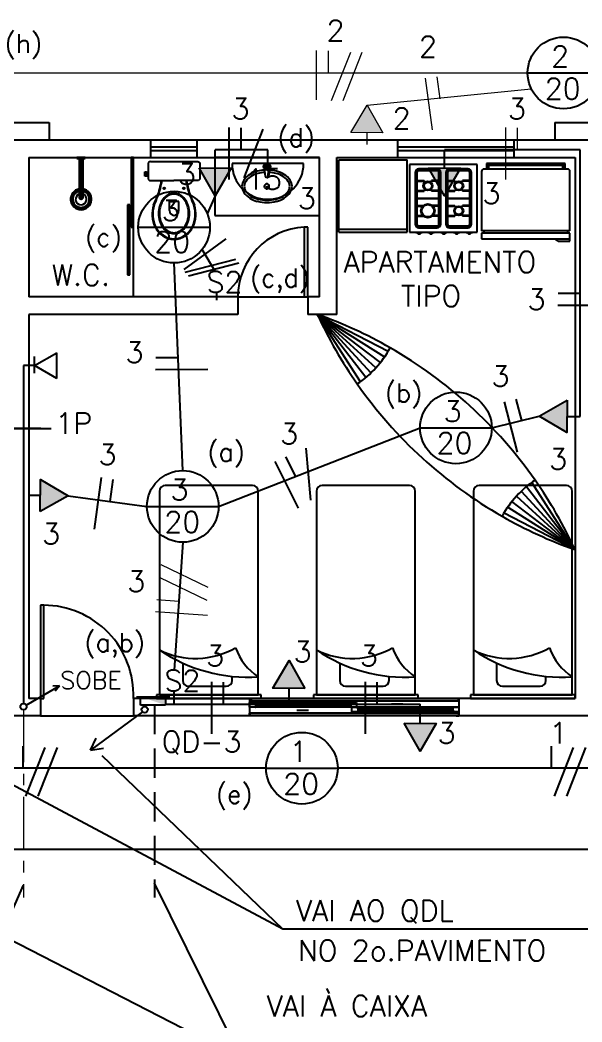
# Model space of a CAD drawing. Extents: x 1.6 to 100.8, y -3.3 to 55.9.
# Drawn here: x 57.06 to 61.89, y 42.13 to 50.74 of the extents above; entities that cross this region are included whole.
import ezdxf

# ---------------------------------------------------------------- set-up
doc = ezdxf.new("R2010")
doc.units = 0
doc.header["$MEASUREMENT"] = 0
doc.linetypes.add('CENTER2', pattern=[1.125, 0.75, -0.125, 0.125, -0.125])
doc.linetypes.add('HIDDEN', pattern=[0.375, 0.25, -0.125])
doc.layers.get('0').update_dxf_attribs({"linetype": 'CONTINUOUS'})
for name, color, linetype in [('2-MATERIAIS', 2, 'CONTINUOUS'), ('FIACAO', 6, 'CONTINUOUS'), ('QUADROS', 30, 'CONTINUOUS'), ('Texto', 2, 'CONTINUOUS'), ('Tub_Eletr_parede', 3, 'CONTINUOUS'), ('Tub_Eletr_piso', 3, 'HIDDEN'), ('Tub_Tel_parede', 230, 'CONTINUOUS'), ('Tub_Tel_piso', 230, 'HIDDEN')]:
    doc.layers.add(name, color=color, linetype=linetype)
doc.styles.add('ROMANS', font='romans.shx')
doc.styles.add('TXT_TEXTO', font='ROMANS.shx')

# ---------------------------------------------------------------- blocks, each defined once
blk = doc.blocks.new('QF')
at = {"layer": 'QUADROS'}
for p, q in [((-0.05, -0.15), (-0.05, 0.15)), ((-0.05, 0.15), (0.05, 0.15)), ((0.05, 0.2), (0.05, -0.2)), ((0.05, -0.15), (-0.05, -0.15))]:
    blk.add_line(p, q, dxfattribs=at)
blk.add_solid([(-0.05, -0.15), (0.05, 0.15), (0.05, -0.15)], dxfattribs=at)

msp = doc.modelspace()

# ---------------------------------------------------------------- linework, layer by layer
at = {"color": 8, "linetype": 'Continuous', "ltscale": 0.5}
for p, q in [((56.8061, 49.8569), (57.3061, 49.8569)), ((57.3061, 49.8569), (57.3061, 49.7069)), ((61.6561, 49.8569), (62.1561, 49.8569)), ((61.6561, 49.8569), (61.6561, 49.7069)), ((55.9311, 49.7069), (58.1811, 49.7069)), ((58.1811, 49.7069), (58.5811, 49.7069)), ((58.1811, 49.5569), (58.1811, 49.7069)), ((58.5811, 49.7069), (60.3061, 49.7069)), ((58.5811, 49.5569), (58.5811, 49.7069)), ((60.3061, 49.7069), (61.3061, 49.7069)), ((60.3061, 49.5569), (60.3061, 49.7069)), ((61.3061, 49.7069), (62.5061, 49.7069)), ((61.3061, 49.5569), (61.3061, 49.7069)), ((58.1811, 49.6469), (58.5811, 49.6469)), ((58.1811, 49.6169), (58.5811, 49.6169)), ((60.3061, 49.6469), (61.3061, 49.6469)), ((60.3061, 49.6169), (61.3061, 49.6169)), ((57.1311, 49.5569), (58.1811, 49.5569)), ((57.1311, 49.5569), (57.1311, 48.3569)), ((57.6161, 49.5569), (57.5461, 49.5569)), ((57.5461, 49.5569), (57.5461, 49.5469)), ((57.5461, 49.5469), (57.6161, 49.5469)), ((57.5475, 49.5469), (57.5475, 49.5569)), ((57.5501, 49.5469), (57.5501, 49.5569)), ((57.5545, 49.5469), (57.5545, 49.5569)), ((57.5615, 49.5469), (57.5615, 49.5569)), ((57.5661, 49.5469), (57.5661, 49.2119)), ((57.5668, 49.5469), (57.5668, 49.2073)), ((57.5684, 49.5469), (57.5684, 49.204)), ((57.5715, 49.5469), (57.5715, 49.2004)), ((57.5725, 49.5469), (57.5725, 49.5569)), ((57.5767, 49.5469), (57.5767, 49.1976)), ((57.5855, 49.5469), (57.5855, 49.1976)), ((57.5897, 49.5469), (57.5897, 49.5569)), ((57.5907, 49.5469), (57.5907, 49.2004)), ((57.5938, 49.5469), (57.5938, 49.204)), ((57.5954, 49.5469), (57.5954, 49.2073)), ((57.5961, 49.5469), (57.5961, 49.2119)), ((57.6007, 49.5469), (57.6007, 49.5569)), ((57.6077, 49.5469), (57.6077, 49.5569)), ((57.6121, 49.5469), (57.6121, 49.5569)), ((57.6147, 49.5469), (57.6147, 49.5569)), ((57.6161, 49.5469), (57.6161, 49.5569)), ((58.0311, 49.5569), (58.0111, 49.5569)), ((58.0111, 49.5569), (58.0111, 48.9569)), ((58.0311, 48.3569), (58.0311, 49.5569)), ((58.0311, 48.9569), (58.0311, 49.5569)), ((58.1631, 49.5154), (58.1588, 49.509)), ((58.1696, 49.5197), (58.1631, 49.5154)), ((58.1774, 49.5211), (58.1696, 49.5197)), ((58.1774, 49.5211), (58.5848, 49.5211)), ((58.1774, 49.5211), (58.1774, 49.5211)), ((58.1811, 49.5569), (58.5811, 49.5569)), ((58.5811, 49.5569), (59.6311, 49.5569)), ((58.5848, 49.5211), (58.5848, 49.5211)), ((58.5848, 49.5211), (58.5926, 49.5197)), ((58.5926, 49.5197), (58.5984, 49.5154)), ((58.5984, 49.5154), (58.6027, 49.509)), ((59.6311, 49.5569), (58.7311, 49.5569)), ((58.7311, 49.5569), (58.7311, 49.0569)), ((59.6311, 48.3569), (59.6311, 49.5569)), ((59.6311, 49.0569), (59.6311, 49.5569)), ((59.7811, 49.5569), (60.3061, 49.5569)), ((59.7811, 48.2069), (59.7811, 49.5569)), ((59.7979, 49.5361), (60.3879, 49.5361)), ((59.7979, 48.9149), (59.7979, 49.5361)), ((60.3061, 49.5569), (61.3061, 49.5569)), ((60.3879, 48.9149), (60.3879, 49.5361)), ((61.3061, 49.5569), (61.8311, 49.5569)), ((61.8311, 49.5569), (61.8311, 44.9069)), ((58.1295, 49.4138), (58.1295, 49.4317)), ((58.1295, 49.4317), (58.1445, 49.4317)), ((58.1445, 49.4317), (58.1445, 49.4288)), ((58.1445, 49.4288), (58.1445, 49.3987)), ((58.1445, 49.4288), (58.1574, 49.4288)), ((58.1588, 49.509), (58.1574, 49.5011)), ((58.1574, 49.5011), (58.1574, 49.3773)), ((58.6027, 49.509), (58.6041, 49.5011)), ((58.6041, 49.5011), (58.6041, 49.3773)), ((59.1558, 49.4608), (59.1655, 49.3942)), ((59.1968, 49.3944), (59.2052, 49.459)), ((60.4075, 49.4952, 0.4), (60.4075, 48.9152, 0.4)), ((60.9875, 49.4952, 0.4), (60.4075, 49.4952, 0.4)), ((60.645, 49.4569, 0.4), (60.485, 49.4569, 0.4)), ((60.645, 49.4469, 0.4), (60.485, 49.4469, 0.4)), ((60.645, 49.4419, 0.4), (60.485, 49.4419, 0.4)), ((60.91, 49.4569, 0.4), (60.75, 49.4569, 0.4)), ((60.91, 49.4469, 0.4), (60.75, 49.4469, 0.4)), ((60.91, 49.4419, 0.4), (60.75, 49.4419, 0.4)), ((60.9875, 48.9152, 0.4), (60.9875, 49.4952, 0.4)), ((61.027, 49.4362), (61.027, 48.9262)), ((61.767, 49.4562), (61.047, 49.4562)), ((61.7459, 49.5051, -0.1), (61.0681, 49.5051, -0.1)), ((61.0681, 49.5051, -0.1), (61.0681, 49.4562, -0.1)), ((61.737, 49.4962, -0.1), (61.077, 49.4962, -0.1)), ((61.077, 49.4962, -0.1), (61.077, 49.4562, -0.1)), ((61.7269, 49.4861, -0.1), (61.0871, 49.4861, -0.1)), ((61.0871, 49.4861, -0.1), (61.0871, 49.4562, -0.1)), ((61.7269, 49.4562, -0.1), (61.7269, 49.4861, -0.1)), ((61.737, 49.4562, -0.1), (61.737, 49.4962, -0.1)), ((61.7459, 49.4562, -0.1), (61.7459, 49.5051, -0.1)), ((61.787, 48.9262), (61.787, 49.4362)), ((58.1295, 49.3959), (58.1295, 49.4138)), ((58.1445, 49.3959), (58.1295, 49.3959)), ((58.1445, 49.3959), (58.1445, 49.3987)), ((58.1445, 49.3987), (58.1574, 49.3987)), ((58.1574, 49.3773), (58.1574, 49.3773)), ((58.1574, 49.3773), (58.1588, 49.3694)), ((58.1588, 49.3694), (58.1631, 49.3629)), ((58.1631, 49.3629), (58.1696, 49.3587)), ((58.1696, 49.3587), (58.1774, 49.3572)), ((58.1774, 49.3572), (58.3807, 49.3572)), ((58.2784, 49.3565), (58.2786, 49.3572)), ((58.2784, 49.3565), (58.2784, 49.3565)), ((58.5848, 49.3572), (58.3807, 49.3572)), ((58.4831, 49.3565), (58.4829, 49.3572)), ((58.4831, 49.3565), (58.4831, 49.3565)), ((58.5926, 49.3587), (58.5848, 49.3572)), ((58.5984, 49.3629), (58.5926, 49.3587)), ((58.6027, 49.3694), (58.5984, 49.3629)), ((58.6041, 49.3773), (58.6027, 49.3694)), ((58.6041, 49.3773), (58.6041, 49.3773)), ((59.1734, 49.387), (59.1888, 49.3869)), ((60.455, 49.4269, 0.4), (60.455, 48.9819, 0.4)), ((60.465, 49.4269, 0.4), (60.465, 48.9819, 0.4)), ((60.47, 49.4269, 0.4), (60.47, 48.9819, 0.4)), ((60.47, 49.3569, 0.4), (60.5327, 49.3569, 0.4)), ((60.47, 49.3519, 0.4), (60.5327, 49.3519, 0.4)), ((60.5327, 49.3519, 0.4), (60.5327, 49.3569, 0.4)), ((60.5974, 49.3519, 0.4), (60.5974, 49.3569, 0.4)), ((60.66, 49.3569, 0.4), (60.5974, 49.3569, 0.4)), ((60.66, 49.3519, 0.4), (60.5974, 49.3519, 0.4)), ((60.66, 48.9819, 0.4), (60.66, 49.4269, 0.4)), ((60.665, 48.9819, 0.4), (60.665, 49.4269, 0.4)), ((60.675, 48.9819, 0.4), (60.675, 49.4269, 0.4)), ((60.72, 49.4269, 0.4), (60.72, 48.9819, 0.4)), ((60.73, 49.4269, 0.4), (60.73, 48.9819, 0.4)), ((60.735, 49.4269, 0.4), (60.735, 48.9819, 0.4)), ((60.735, 49.3569, 0.4), (60.7977, 49.3569, 0.4)), ((60.735, 49.3519, 0.4), (60.7977, 49.3519, 0.4)), ((60.7977, 49.3519, 0.4), (60.7977, 49.3569, 0.4)), ((60.8624, 49.3519, 0.4), (60.8624, 49.3569, 0.4)), ((60.925, 49.3569, 0.4), (60.8624, 49.3569, 0.4)), ((60.925, 49.3519, 0.4), (60.8624, 49.3519, 0.4)), ((60.925, 48.9819, 0.4), (60.925, 49.4269, 0.4)), ((60.93, 48.9819, 0.4), (60.93, 49.4269, 0.4)), ((60.94, 48.9819, 0.4), (60.94, 49.4269, 0.4)), ((60.47, 49.2705, 0.4), (60.5327, 49.2705, 0.4)), ((60.47, 49.2655, 0.4), (60.5327, 49.2655, 0.4)), ((60.5327, 49.2705, 0.4), (60.5327, 49.2655, 0.4)), ((60.66, 49.2705, 0.4), (60.5974, 49.2705, 0.4)), ((60.5974, 49.2705, 0.4), (60.5974, 49.2655, 0.4)), ((60.66, 49.2655, 0.4), (60.5974, 49.2655, 0.4)), ((60.735, 49.2705, 0.4), (60.7977, 49.2705, 0.4)), ((60.735, 49.2655, 0.4), (60.7977, 49.2655, 0.4)), ((60.7977, 49.2705, 0.4), (60.7977, 49.2655, 0.4)), ((60.8624, 49.2705, 0.4), (60.8624, 49.2655, 0.4)), ((60.925, 49.2705, 0.4), (60.8624, 49.2705, 0.4)), ((60.925, 49.2655, 0.4), (60.8624, 49.2655, 0.4)), ((58.3407, 49.0988), (58.3407, 49.1761)), ((58.3407, 49.1761), (58.3815, 49.1761)), ((58.4215, 49.1761), (58.3807, 49.1761)), ((58.4215, 49.0988), (58.4215, 49.1761)), ((60.47, 49.2069, 0.4), (60.66, 49.2069, 0.4)), ((60.47, 49.2019, 0.4), (60.66, 49.2019, 0.4)), ((60.735, 49.2069, 0.4), (60.925, 49.2069, 0.4)), ((60.735, 49.2019, 0.4), (60.925, 49.2019, 0.4)), ((58.0011, 49.1481), (57.9811, 49.1481)), ((57.9811, 49.1481), (57.9811, 48.5481)), ((58.0011, 48.5481), (58.0011, 49.1481)), ((60.47, 49.1434, 0.4), (60.5327, 49.1434, 0.4)), ((60.47, 49.1384, 0.4), (60.5327, 49.1384, 0.4)), ((60.5327, 49.1384, 0.4), (60.5327, 49.1434, 0.4)), ((60.5974, 49.1384, 0.4), (60.5974, 49.1434, 0.4)), ((60.66, 49.1434, 0.4), (60.5974, 49.1434, 0.4)), ((60.66, 49.1384, 0.4), (60.5974, 49.1384, 0.4)), ((60.735, 49.1434, 0.4), (60.7977, 49.1434, 0.4)), ((60.735, 49.1384, 0.4), (60.7977, 49.1384, 0.4)), ((60.7977, 49.1384, 0.4), (60.7977, 49.1434, 0.4)), ((60.8624, 49.1384, 0.4), (60.8624, 49.1434, 0.4)), ((60.925, 49.1434, 0.4), (60.8624, 49.1434, 0.4)), ((60.925, 49.1384, 0.4), (60.8624, 49.1384, 0.4)), ((58.7311, 49.0569), (59.6311, 49.0569)), ((60.47, 49.0569, 0.4), (60.5327, 49.0569, 0.4)), ((60.47, 49.0519, 0.4), (60.5327, 49.0519, 0.4)), ((60.5327, 49.0569, 0.4), (60.5327, 49.0519, 0.4)), ((60.66, 49.0569, 0.4), (60.5974, 49.0569, 0.4)), ((60.5974, 49.0569, 0.4), (60.5974, 49.0519, 0.4)), ((60.66, 49.0519, 0.4), (60.5974, 49.0519, 0.4)), ((60.735, 49.0569, 0.4), (60.7977, 49.0569, 0.4)), ((60.735, 49.0519, 0.4), (60.7977, 49.0519, 0.4)), ((60.7977, 49.0569, 0.4), (60.7977, 49.0519, 0.4)), ((60.8624, 49.0569, 0.4), (60.8624, 49.0519, 0.4)), ((60.925, 49.0569, 0.4), (60.8624, 49.0569, 0.4)), ((60.925, 49.0519, 0.4), (60.8624, 49.0519, 0.4)), ((58.0111, 48.9569), (58.0311, 48.9569)), ((59.5311, 48.9569), (59.5011, 48.9569)), ((59.5011, 48.9569), (59.5011, 48.3569)), ((59.5311, 48.3569), (59.5311, 48.9569)), ((59.7979, 48.9387), (60.3879, 48.9387)), ((59.7979, 48.9149), (60.3879, 48.9149)), ((60.4075, 48.9152, 0.4), (60.9875, 48.9152, 0.4)), ((60.485, 48.9669, 0.4), (60.645, 48.9669, 0.4)), ((60.485, 48.9619, 0.4), (60.645, 48.9619, 0.4)), ((60.485, 48.9519, 0.4), (60.645, 48.9519, 0.4)), ((60.75, 48.9669, 0.4), (60.91, 48.9669, 0.4)), ((60.75, 48.9619, 0.4), (60.91, 48.9619, 0.4)), ((60.75, 48.9519, 0.4), (60.91, 48.9519, 0.4)), ((61.787, 48.9262), (61.027, 48.9262)), ((61.047, 48.9262), (61.047, 48.9062)), ((61.767, 48.9262), (61.767, 48.9062)), ((60.4624, 48.911, 0.4), (60.5162, 48.911, 0.4)), ((60.4727, 48.9088, 0.4), (60.4817, 48.8999, 0.4)), ((60.5058, 48.9088, 0.4), (60.4727, 48.9088, 0.4)), ((60.4817, 48.8999, 0.4), (60.4972, 48.8999, 0.4)), ((60.4972, 48.8999, 0.4), (60.5058, 48.9088, 0.4)), ((60.5651, 48.911, 0.4), (60.619, 48.911, 0.4)), ((60.5755, 48.9088, 0.4), (60.5845, 48.8999, 0.4)), ((60.6086, 48.9088, 0.4), (60.5755, 48.9088, 0.4)), ((60.5845, 48.8999, 0.4), (60.5999, 48.8999, 0.4)), ((60.5999, 48.8999, 0.4), (60.6086, 48.9088, 0.4)), ((60.6751, 48.911, 0.4), (60.729, 48.911, 0.4)), ((60.6855, 48.9088, 0.4), (60.6945, 48.8999, 0.4)), ((60.7186, 48.9088, 0.4), (60.6855, 48.9088, 0.4)), ((60.6945, 48.8999, 0.4), (60.7099, 48.8999, 0.4)), ((60.7099, 48.8999, 0.4), (60.7186, 48.9088, 0.4)), ((60.7851, 48.911, 0.4), (60.839, 48.911, 0.4)), ((60.7955, 48.9088, 0.4), (60.8045, 48.8999, 0.4)), ((60.8286, 48.9088, 0.4), (60.7955, 48.9088, 0.4)), ((60.8045, 48.8999, 0.4), (60.8199, 48.8999, 0.4)), ((60.8199, 48.8999, 0.4), (60.8286, 48.9088, 0.4)), ((60.8951, 48.911, 0.4), (60.949, 48.911, 0.4)), ((60.9055, 48.9088, 0.4), (60.9145, 48.8999, 0.4)), ((60.9386, 48.9088, 0.4), (60.9055, 48.9088, 0.4)), ((60.9145, 48.8999, 0.4), (60.9299, 48.8999, 0.4)), ((60.9299, 48.8999, 0.4), (60.9386, 48.9088, 0.4)), ((61.787, 48.9062), (61.027, 48.9062)), ((61.027, 48.9062), (61.027, 48.8562)), ((61.027, 48.8562), (61.787, 48.8562)), ((61.687, 48.8362), (61.657, 48.8562)), ((61.687, 48.8362), (61.787, 48.8362)), ((61.787, 48.8362), (61.787, 48.9062)), ((57.9811, 48.5481), (58.0011, 48.5481)), ((58.9311, 48.3569), (57.1311, 48.3569)), ((58.9311, 48.3569), (59.5311, 48.3569)), ((58.9311, 48.3569), (58.9311, 48.2069)), ((59.5011, 48.3569), (59.5311, 48.3569)), ((59.6311, 48.3569), (59.5311, 48.3569)), ((59.5311, 48.3569), (59.5311, 48.2069)), ((57.1311, 48.2069), (57.1311, 44.9069)), ((58.9311, 48.2069), (57.1311, 48.2069)), ((59.7811, 48.2069), (59.5311, 48.2069)), ((60.1174, 47.7475), (59.6138, 48.2069)), ((60.156, 47.7927), (59.6138, 48.2069)), ((59.6138, 48.2069), (60.0755, 47.7053)), ((60.0315, 47.6651), (59.6138, 48.2069)), ((59.6138, 48.2069), (60.191, 47.841)), ((59.9843, 47.6282), (59.6138, 48.2069)), ((59.6138, 48.2069), (60.2236, 47.8912)), ((61.8301, 46.185), (61.4599, 46.7633)), ((58.2561, 46.6869), (58.2561, 44.9369)), ((59.0561, 46.7369), (58.3061, 46.7369)), ((59.1061, 44.9369), (59.1061, 46.6869)), ((59.6061, 46.6869), (59.6061, 44.9369)), ((60.4061, 46.7369), (59.6561, 46.7369)), ((60.4561, 44.9369), (60.4561, 46.6869)), ((60.9561, 46.6869), (60.9561, 44.9369)), ((61.7561, 46.7369), (61.0061, 46.7369)), ((61.368, 46.687), (61.8301, 46.185)), ((61.8301, 46.185), (61.4129, 46.7262)), ((61.8061, 44.9369), (61.8061, 46.6869)), ((61.8301, 46.185), (61.2884, 46.5988)), ((61.3265, 46.6444), (61.8301, 46.185)), ((61.22, 46.5009), (61.8301, 46.185)), ((61.2523, 46.5513), (61.8301, 46.185)), ((57.2611, 45.7069), (57.2311, 45.7069)), ((57.2311, 45.7069), (57.2311, 44.9069)), ((57.2611, 44.9069), (57.2611, 45.7069)), ((58.4561, 45.2039), (58.4561, 45.0608)), ((59.8061, 45.2039), (59.8061, 45.0608)), ((61.1561, 45.2039), (61.1561, 45.0608)), ((58.8809, 45.0608), (58.8809, 45.0962)), ((60.2309, 45.0608), (60.2309, 45.0962)), ((61.5809, 45.0608), (61.5809, 45.0962)), ((58.5061, 45.0108), (58.8309, 45.0108)), ((59.8561, 45.0108), (60.1809, 45.0108)), ((61.2061, 45.0108), (61.5309, 45.0108)), ((57.2311, 44.9069), (57.1311, 44.9069)), ((57.2311, 44.9069), (57.2311, 44.7569)), ((57.2311, 44.9069), (57.2611, 44.9069)), ((59.0311, 44.9069), (58.0311, 44.9069)), ((58.0311, 44.9069), (58.0311, 44.7569)), ((59.1311, 44.9369), (58.2311, 44.9369)), ((58.2311, 44.9369), (58.2311, 44.9069)), ((58.2311, 44.9069), (59.1311, 44.9069)), ((58.2561, 44.9369), (59.1061, 44.9369)), ((59.0311, 44.9069), (59.0311, 44.7569)), ((59.0541, 44.9069), (59.0311, 44.9069)), ((59.0311, 44.9069), (59.0311, 44.8839)), ((59.0311, 44.8839), (59.0341, 44.8839)), ((59.0311, 44.8719), (59.9511, 44.8719)), ((59.0311, 44.8319), (59.0311, 44.8719)), ((59.0311, 44.8719), (59.0811, 44.8719)), ((60.8311, 44.9069), (59.0341, 44.9069)), ((60.8281, 44.9039), (59.0341, 44.9039)), ((59.0341, 44.8839), (59.0341, 44.9039)), ((59.0341, 44.9039), (59.0541, 44.9039)), ((60.8281, 44.8839), (59.0341, 44.8839)), ((59.0541, 44.9039), (59.0541, 44.9069)), ((59.0811, 44.8719), (59.0811, 44.8319)), ((59.0811, 44.8719), (59.0841, 44.8719)), ((59.0811, 44.8569), (59.0811, 44.8719)), ((59.0841, 44.8719), (59.0841, 44.8599)), ((59.1311, 44.9069), (59.1311, 44.9369)), ((60.4811, 44.9369), (59.5811, 44.9369)), ((59.5811, 44.9369), (59.5811, 44.9069)), ((59.5811, 44.9069), (60.4811, 44.9069)), ((59.6061, 44.9369), (60.4561, 44.9369)), ((59.9011, 44.8719), (59.8981, 44.8719)), ((59.8981, 44.8719), (59.8981, 44.8599)), ((59.9011, 44.8569), (59.9011, 44.8719)), ((59.9011, 44.8319), (59.9011, 44.8719)), ((59.9011, 44.8719), (59.9511, 44.8719)), ((59.9511, 44.8719), (59.9511, 44.8319)), ((60.4811, 44.9069), (60.4811, 44.9369)), ((60.8081, 44.9039), (60.8081, 44.9069)), ((60.8081, 44.9069), (60.8311, 44.9069)), ((60.8281, 44.9039), (60.8081, 44.9039)), ((60.8281, 44.8839), (60.8281, 44.9039)), ((60.8311, 44.8839), (60.8281, 44.8839)), ((61.8311, 44.9069), (60.8311, 44.9069)), ((60.8311, 44.9069), (60.8311, 44.7569)), ((60.8311, 44.9069), (60.8311, 44.8839)), ((61.8311, 44.9369), (60.9311, 44.9369)), ((60.9311, 44.9369), (60.9311, 44.9069)), ((60.9311, 44.9069), (61.8311, 44.9069)), ((60.9561, 44.9369), (61.8061, 44.9369)), ((61.8311, 44.9069), (61.8311, 44.9369)), ((60.8311, 44.8319), (59.0311, 44.8319)), ((59.0811, 44.8319), (59.0311, 44.8319)), ((59.0311, 44.7799), (59.0341, 44.7799)), ((59.0311, 44.7569), (59.0311, 44.7799)), ((60.8281, 44.7799), (59.0341, 44.7799)), ((59.0341, 44.7799), (59.0341, 44.7599)), ((59.1041, 44.8569), (59.0811, 44.8569)), ((59.0811, 44.8569), (59.0811, 44.8469)), ((59.9011, 44.8569), (59.0811, 44.8569)), ((59.1041, 44.8469), (59.0811, 44.8469)), ((59.0811, 44.8469), (59.0811, 44.8319)), ((59.0811, 44.8469), (59.9011, 44.8469)), ((59.0811, 44.8319), (59.0841, 44.8319)), ((59.0841, 44.8599), (59.1041, 44.8599)), ((59.0841, 44.8319), (59.0841, 44.8439)), ((59.0841, 44.8439), (59.1041, 44.8439)), ((59.1041, 44.8599), (59.1041, 44.8569)), ((59.1041, 44.8439), (59.1041, 44.8469)), ((59.4375, 44.805), (59.4875, 44.805)), ((59.4875, 44.805), (59.5375, 44.805)), ((59.8981, 44.8599), (59.8781, 44.8599)), ((59.8781, 44.8599), (59.8781, 44.8569)), ((59.8781, 44.8569), (59.9011, 44.8569)), ((59.8781, 44.8439), (59.8781, 44.8469)), ((59.8781, 44.8469), (59.9011, 44.8469)), ((59.8981, 44.8439), (59.8781, 44.8439)), ((59.8981, 44.8319), (59.8981, 44.8439)), ((59.9011, 44.8319), (59.8981, 44.8319)), ((59.9011, 44.8469), (59.9011, 44.8569)), ((59.9011, 44.8469), (59.9011, 44.8319)), ((59.9511, 44.8319), (59.9011, 44.8319)), ((59.9111, 44.7919), (59.9111, 44.8319)), ((59.9111, 44.8319), (59.9611, 44.8319)), ((60.8311, 44.7919), (59.9111, 44.7919)), ((59.9611, 44.7919), (59.9111, 44.7919)), ((59.9611, 44.8319), (59.9641, 44.8319)), ((59.9611, 44.8169), (59.9611, 44.8319)), ((59.9611, 44.8319), (59.9611, 44.7919)), ((59.9611, 44.8169), (59.9611, 44.8069)), ((60.7811, 44.8169), (59.9611, 44.8169)), ((59.9841, 44.8169), (59.9611, 44.8169)), ((59.9611, 44.8069), (60.7811, 44.8069)), ((59.9841, 44.8069), (59.9611, 44.8069)), ((59.9611, 44.8069), (59.9611, 44.7919)), ((59.9611, 44.7919), (59.9641, 44.7919)), ((59.9641, 44.8319), (59.9641, 44.8199)), ((59.9641, 44.8199), (59.9841, 44.8199)), ((59.9641, 44.7919), (59.9641, 44.8039)), ((59.9641, 44.8039), (59.9841, 44.8039)), ((59.9841, 44.8199), (59.9841, 44.8169)), ((59.9841, 44.8039), (59.9841, 44.8069)), ((60.3007, 44.8577), (60.2507, 44.8577)), ((60.3507, 44.8577), (60.3007, 44.8577)), ((60.7781, 44.8199), (60.7581, 44.8199)), ((60.7581, 44.8199), (60.7581, 44.8169)), ((60.7581, 44.8169), (60.7811, 44.8169)), ((60.7581, 44.8039), (60.7581, 44.8069)), ((60.7581, 44.8069), (60.7811, 44.8069)), ((60.7781, 44.8039), (60.7581, 44.8039)), ((60.7811, 44.8319), (60.7781, 44.8319)), ((60.7781, 44.8319), (60.7781, 44.8199)), ((60.7781, 44.7919), (60.7781, 44.8039)), ((60.7811, 44.7919), (60.7781, 44.7919)), ((60.7811, 44.8169), (60.7811, 44.8319)), ((60.7811, 44.7919), (60.7811, 44.8319)), ((60.7811, 44.8319), (60.8311, 44.8319)), ((60.7811, 44.8069), (60.7811, 44.8169)), ((60.7811, 44.8069), (60.7811, 44.7919)), ((60.8311, 44.7919), (60.7811, 44.7919)), ((60.8311, 44.7799), (60.8281, 44.7799)), ((60.8281, 44.7799), (60.8281, 44.7599)), ((60.8311, 44.8319), (60.8311, 44.7919)), ((60.8311, 44.7569), (60.8311, 44.7799)), ((57.2311, 44.7569), (56.8811, 44.7569)), ((57.2311, 44.7569), (58.0311, 44.7569)), ((59.0311, 44.7569), (58.0311, 44.7569)), ((59.0541, 44.7569), (59.0311, 44.7569)), ((60.8281, 44.7599), (59.0341, 44.7599)), ((59.0341, 44.7599), (59.0541, 44.7599)), ((60.8281, 44.7569), (59.0341, 44.7569)), ((59.0541, 44.7599), (59.0541, 44.7569)), ((60.8281, 44.7599), (60.8081, 44.7599)), ((60.8081, 44.7599), (60.8081, 44.7569)), ((60.8081, 44.7569), (60.8311, 44.7569)), ((62.9811, 44.7569), (60.8311, 44.7569)), ((72.7811, 43.6069), (46.1311, 43.6069))]:
    msp.add_line(p, q, dxfattribs=at)
at = {"color": 171}
for p, q in [((59.3157, 42.9234), (56.4929, 44.4294)), ((59.3157, 42.9234), (57.7624, 44.4126)), ((58.9614, 41.8112), (55.9281, 43.3685)), ((58.9614, 41.8112), (58.212, 43.3175)), ((56.5898, 42.1769), (57.0859, 43.3021)), ((62.0474, 42.9234), (59.3157, 42.9234))]:
    msp.add_line(p, q, dxfattribs=at)
at = {"color": 8, "linetype": 'Continuous', "ltscale": 0.5}
for centre, radius in [((59.1811, 49.4769), 0.03), ((59.1811, 49.4769), 0.0261), ((59.1811, 49.4769), 0.0151), ((59.1811, 49.4769), 0.00444), ((60.565, 49.3112, 0.4), 0.04), ((60.565, 49.3112, 0.4), 0.033), ((60.83, 49.3112, 0.4), 0.04), ((60.83, 49.3112, 0.4), 0.033), ((58.297, 49.2903), 0.00752), ((58.4652, 49.2903), 0.00752), ((60.565, 49.0976, 0.4), 0.06), ((60.565, 49.0976, 0.4), 0.053), ((60.83, 49.0976, 0.4), 0.04), ((60.83, 49.0976, 0.4), 0.033)]:
    msp.add_circle(centre, radius, dxfattribs=at)
for centre, radius, start, end in [((59.1559, 49.208), 0.2372, 104.24882, 121.51159), ((59.183, 49.0995), 0.3489, 94.15013, 104.16933), ((59.155, 49.492), 0.0151, 270, 30), ((59.155, 49.4619), 0.0151, 330, 90), ((59.1811, 49.507), 0.0151, 210, 330), ((59.1811, 49.4468), 0.0151, 30, 150), ((59.2072, 49.492), 0.0151, 150, 270), ((59.2072, 49.4619), 0.0151, 90, 210), ((59.1783, 49.0986), 0.3499, 75.83714, 85.84591), ((59.2056, 49.208), 0.2372, 58.48841, 75.75118), ((60.485, 49.4269, 0.4), 0.03, 90, 180), ((60.485, 49.4269, 0.4), 0.02, 90, 180), ((60.485, 49.4269, 0.4), 0.015, 90, 180), ((60.645, 49.4269, 0.4), 0.03, 0, 90), ((60.645, 49.4269, 0.4), 0.02, 0, 90), ((60.645, 49.4269, 0.4), 0.015, 0, 90), ((60.75, 49.4269, 0.4), 0.03, 90, 180), ((60.75, 49.4269, 0.4), 0.02, 90, 180), ((60.75, 49.4269, 0.4), 0.015, 90, 180), ((60.91, 49.4269, 0.4), 0.03, 0, 90), ((60.91, 49.4269, 0.4), 0.02, 360, 90), ((60.91, 49.4269, 0.4), 0.015, 360, 90), ((61.047, 49.4362), 0.02, 90, 180), ((61.767, 49.4362), 0.02, 0, 90), ((57.5224, 49.4876), 0.7626, 339.69088, 350.16298), ((57.5224, 49.4876), 0.7673, 339.69088, 350.16298), ((59.2391, 49.4876), 0.7673, 189.83702, 200.30912), ((59.2391, 49.4876), 0.7626, 189.83702, 200.30912), ((59.0609, 49.3083), 0.0957, 145.95593, 180), ((59.1181, 49.2696), 0.1648, 121.51159, 145.95593), ((59.0609, 49.3083), 0.0757, 145.95593, 180), ((59.1181, 49.2696), 0.1448, 121.51159, 145.95593), ((59.1559, 49.208), 0.2172, 104.24882, 121.51159), ((59.1857, 49.0864), 0.3423, 94.20481, 104.06872), ((59.1734, 49.395), 0.008, 185.23118, 269.96934), ((59.1888, 49.3949), 0.008, 269.96934, 355.87254), ((59.1807, 49.1103), 0.318, 75.75118, 86.33479), ((59.2056, 49.208), 0.2172, 58.48841, 75.75118), ((59.2434, 49.2696), 0.1448, 34.04407, 58.48841), ((59.2434, 49.2696), 0.1648, 34.04407, 58.48841), ((59.3006, 49.3083), 0.0757, 0, 34.04407), ((59.3006, 49.3083), 0.0957, 0, 34.04407), ((57.5811, 49.1969), 0.09, 99.59407, 80.40593), ((57.5811, 49.1969), 0.0854, 100.80692, 79.19308), ((57.5811, 49.1969), 0.0709, 102.20911, 77.79089), ((59.0609, 49.3083), 0.0957, 180, 214.04407), ((59.0609, 49.3083), 0.0757, 180, 214.04407), ((59.1181, 49.347), 0.1448, 214.04407, 238.48841), ((59.1791, 49.3078), 0.0218, 139.23397, 319.23397), ((59.1791, 49.3078), 0.0218, 319.23397, 139.23397), ((59.2434, 49.347), 0.1448, 301.51159, 325.95593), ((59.3006, 49.3083), 0.0757, 325.95593, 360), ((59.3006, 49.3083), 0.0957, 325.95593, 360), ((57.5811, 49.1969), 0.0469, 108.64821, 71.35179), ((57.5811, 49.2165), 0.0157, 197.12694, 342.87306), ((57.5811, 49.2137), 0.0151, 186.75622, 353.24378), ((57.5811, 49.2273), 0.0215, 225.64197, 314.35803), ((57.5811, 49.2119), 0.015, 180, 0), ((31.5681, 60.2598), 28.863, 337.3538, 337.51832), ((33.0062, 59.661), 27.3099, 337.35144, 337.52574), ((58.428, 49.0896), 0.1784, 142.51776, 162.37842), ((58.427, 49.0893), 0.1702, 142.51776, 162.37842), ((58.3991, 49.1118), 0.142, 118.37615, 142.51776), ((58.3987, 49.111), 0.1345, 118.37615, 142.51776), ((58.3807, 49.1458), 0.1034, 90, 118.37615), ((58.3807, 49.1444), 0.0966, 90, 118.37615), ((58.3807, 49.1458), 0.1034, 61.62385, 90), ((58.3807, 49.1444), 0.0966, 61.62385, 90), ((58.3628, 49.111), 0.1345, 37.48224, 61.62385), ((58.3624, 49.1118), 0.142, 37.48224, 61.62385), ((58.3345, 49.0893), 0.1702, 17.62158, 37.48224), ((58.3335, 49.0896), 0.1784, 17.62158, 37.48224), ((83.7553, 59.661), 27.3099, 202.47426, 202.64856), ((85.1934, 60.2598), 28.863, 202.48168, 202.6462), ((59.1181, 49.347), 0.1648, 214.04407, 238.48841), ((59.1559, 49.4086), 0.2372, 238.48841, 255.75118), ((59.1559, 49.4086), 0.2172, 238.48841, 255.75118), ((59.1807, 49.5064), 0.338, 255.75118, 270), ((59.1807, 49.5064), 0.318, 255.75118, 270), ((59.1807, 49.5064), 0.318, 270, 284.24882), ((59.1807, 49.5064), 0.338, 270, 284.24882), ((59.2056, 49.4086), 0.2172, 284.24882, 301.51159), ((59.2056, 49.4086), 0.2372, 284.24882, 301.51159), ((59.2434, 49.347), 0.1648, 301.51159, 325.95593), ((58.4482, 49.068), 0.2549, 162.09039, 205.44583), ((58.4445, 49.0678), 0.2467, 161.86702, 205.76246), ((58.4735, 49.0752), 0.2261, 162.37842, 180), ((58.4716, 49.0752), 0.2169, 162.37842, 180), ((58.3811, 49.0988), 0.0404, 180, 0), ((58.2899, 49.0752), 0.2169, 0, 17.62158), ((58.288, 49.0752), 0.2261, 0, 17.62158), ((58.317, 49.0678), 0.2467, 334.23754, 18.13298), ((58.3133, 49.068), 0.2549, 334.55417, 17.90961), ((58.4735, 49.0752), 0.2261, 180, 197.62158), ((58.4716, 49.0752), 0.2169, 180, 197.62158), ((58.428, 49.0607), 0.1784, 197.62158, 217.48224), ((58.427, 49.061), 0.1702, 197.62158, 217.48224), ((58.3345, 49.061), 0.1702, 322.51776, 342.37842), ((58.3335, 49.0607), 0.1784, 322.51776, 342.37842), ((58.2899, 49.0752), 0.2169, 342.37842, 0), ((58.288, 49.0752), 0.2261, 342.37842, 0), ((58.389, 49.041), 0.1898, 205.76246, 267.20811), ((58.389, 49.041), 0.1851, 205.76246, 267.20811), ((58.3991, 49.0386), 0.142, 217.48224, 241.62385), ((58.3987, 49.0393), 0.1345, 217.48224, 241.62385), ((58.3807, 49.0046), 0.1034, 241.62385, 270), ((58.3807, 49.006), 0.0966, 241.62385, 270), ((58.3807, 49.006), 0.0966, 270, 298.37615), ((58.3807, 49.0046), 0.1034, 270, 298.37615), ((58.3724, 49.041), 0.1851, 272.79189, 334.23754), ((58.3724, 49.041), 0.1898, 272.79189, 334.23754), ((58.3628, 49.0393), 0.1345, 298.37615, 322.51776), ((58.3624, 49.0386), 0.142, 298.37615, 322.51776), ((59.5319, 48.3569), 0.6008, 92.9376, 180), ((60.485, 48.9819, 0.4), 0.03, 180, 270), ((60.485, 48.9819, 0.4), 0.02, 180, 270), ((60.485, 48.9819, 0.4), 0.015, 180, 270), ((60.645, 48.9819, 0.4), 0.03, 270, 0), ((60.645, 48.9819, 0.4), 0.02, 270, 360), ((60.645, 48.9819, 0.4), 0.015, 270, 360), ((60.75, 48.9819, 0.4), 0.03, 180, 270), ((60.75, 48.9819, 0.4), 0.02, 180, 270), ((60.75, 48.9819, 0.4), 0.015, 180, 270), ((60.91, 48.9819, 0.4), 0.015, 270, 0), ((60.91, 48.9819, 0.4), 0.02, 270, 0), ((60.91, 48.9819, 0.4), 0.03, 270, 0), ((58.327, 44.5708), 3.8571, 60.25838, 70.51033), ((63.117, 49.8211), 3.8571, 204.73957, 214.99153), ((59.4629, 48.3446), 0.886, 303.89891, 331.351), ((58.327, 44.5708), 3.8571, 34.99153, 60.25838), ((63.117, 49.8211), 3.8571, 214.99153, 240.25838), ((61.981, 46.0473), 0.886, 123.89891, 151.351), ((58.327, 44.5708), 3.8571, 24.73957, 34.99153), ((58.3061, 46.6869), 0.05, 90, 180), ((59.0561, 46.6869), 0.05, 360, 90), ((59.6561, 46.6869), 0.05, 90, 180), ((60.4061, 46.6869), 0.05, 360, 90), ((61.0061, 46.6869), 0.05, 90, 180), ((61.7561, 46.6869), 0.05, 360, 90), ((63.117, 49.8211), 3.8571, 240.25838, 250.51033), ((57.2611, 44.9364), 0.7706, 357.81062, 90), ((58.566, 45.9447), 0.6947, 243.50878, 299.77524), ((59.0163, 46.4437), 1.3543, 235.85456, 273.80423), ((59.3837, 45.5107), 0.502, 199.67399, 236.43082), ((59.916, 45.9447), 0.6947, 243.50878, 299.77524), ((60.3663, 46.4437), 1.3543, 235.85456, 273.80423), ((60.7337, 45.5107), 0.502, 199.67399, 236.43082), ((61.266, 45.9447), 0.6947, 243.50878, 299.77524), ((61.7163, 46.4437), 1.3543, 235.85456, 273.80423), ((62.0837, 45.5107), 0.502, 199.67399, 236.43082), ((58.5061, 45.2039), 0.05, 172.39713, 180), ((59.8561, 45.2039), 0.05, 172.39713, 180), ((61.2061, 45.2039), 0.05, 172.39713, 180), ((58.5061, 45.0608), 0.05, 180, 270), ((58.8309, 45.0608), 0.05, 270, 0), ((59.8561, 45.0608), 0.05, 180, 270), ((60.1809, 45.0608), 0.05, 270, 0), ((61.2061, 45.0608), 0.05, 180, 270), ((61.5309, 45.0608), 0.05, 270, 0)]:
    msp.add_arc(centre, radius, start, end, dxfattribs=at)
at = {"layer": '2-MATERIAIS', "linetype": 'Continuous'}
for p, q in [((61.423, 50.2819), (62.0392, 50.2819)), ((59.496, 49.5045), (58.8798, 49.5045)), ((58.073, 48.9569), (58.6892, 48.9569)), ((60.498, 47.2319), (61.1142, 47.2319)), ((58.148, 46.5569), (58.7642, 46.5569)), ((59.173, 44.3069), (59.7892, 44.3069))]:
    msp.add_line(p, q, dxfattribs=at)
at = {"layer": '2-MATERIAIS', "color": 4, "lineweight": 15}
msp.add_line((60.0402, 49.768), (60.0402, 49.668), dxfattribs=at)
at = {"layer": '2-MATERIAIS', "color": 4}
for p, q in [((58.7357, 49.4656), (58.7357, 49.5656)), ((60.7087, 49.4656), (60.7087, 49.5656)), ((61.7612, 47.3307), (61.8612, 47.3307)), ((57.2312, 46.6499), (57.1312, 46.6499)), ((59.3695, 44.9929), (59.3695, 44.8929)), ((60.4991, 44.6921), (60.4991, 44.7921))]:
    msp.add_line(p, q, dxfattribs=at)
at = {"layer": '2-MATERIAIS', "color": 21}
for p, q in [((57.1813, 47.7688), (57.3714, 47.8766)), ((57.1813, 47.7017), (57.1813, 47.8445)), ((57.3714, 47.6571), (57.3714, 47.8766)), ((57.1813, 47.7688), (57.0859, 47.7688)), ((57.3714, 47.6571), (57.1813, 47.7688))]:
    msp.add_line(p, q, dxfattribs=at)
at = {"layer": '2-MATERIAIS', "color": 4, "lineweight": 15}
msp.add_lwpolyline([(60.178, 49.7669), (59.9024, 49.7691), (60.0421, 50.0067)], close=True, dxfattribs=at)
at = {"layer": '2-MATERIAIS', "color": 4}
for points in [[(58.5979, 49.4667), (58.8736, 49.4646), (58.7339, 49.2269)], [(60.5709, 49.4667), (60.8465, 49.4646), (60.7068, 49.2269)], [(61.7622, 47.4685), (61.7601, 47.1929), (61.5224, 47.3325)], [(57.2301, 46.5121), (57.2323, 46.7877), (57.4699, 46.6481)], [(59.5074, 44.9919), (59.2317, 44.994), (59.3714, 45.2317)], [(60.3613, 44.6931), (60.6369, 44.691), (60.4973, 44.4534)]]:
    msp.add_lwpolyline(points, close=True, dxfattribs=at)
at = {"layer": '2-MATERIAIS', "linetype": 'Continuous'}
for centre in [(61.7311, 50.2819), (58.3811, 48.9569), (60.8061, 47.2319), (58.4561, 46.5569), (59.4811, 44.3069)]:
    msp.add_circle(centre, 0.3081, dxfattribs=at)
msp.add_arc((59.1879, 49.5045), 0.3081, 180, 0, dxfattribs=at)
at = {"layer": '2-MATERIAIS', "color": 4, "lineweight": 15}
msp.add_solid([(60.178, 49.7669), (60.0421, 50.0067), (59.9024, 49.7691)], dxfattribs=at)
at = {"layer": '2-MATERIAIS', "color": 4}
for points in [[(58.5979, 49.4667), (58.7339, 49.2269), (58.8736, 49.4646)], [(60.5709, 49.4667), (60.7068, 49.2269), (60.8465, 49.4646)], [(61.7622, 47.4685), (61.5224, 47.3325), (61.7601, 47.1929)], [(57.2301, 46.5121), (57.4699, 46.6481), (57.2323, 46.7877)], [(59.5074, 44.9919), (59.3714, 45.2317), (59.2317, 44.994)], [(60.3613, 44.6931), (60.4973, 44.4534), (60.6369, 44.691)]]:
    msp.add_solid(points, dxfattribs=at)
at = {"layer": 'FIACAO', "lineweight": 15}
for p, q in [((59.6039, 50.4747), (59.6026, 50.0522)), ((59.7075, 50.4715), (59.7075, 50.2819)), ((59.8978, 50.4591), (59.7327, 50.0422)), ((59.9969, 50.4591), (59.8318, 50.0422)), ((60.5409, 50.2376), (60.6026, 49.7935)), ((60.6424, 50.248), (60.6684, 50.0602)), ((61.2323, 49.8145), (61.2323, 49.3661)), ((61.3342, 49.8108), (61.3342, 49.6213)), ((58.2677, 46.0562), (58.6716, 45.8614)), ((58.2597, 45.9451), (58.6636, 45.7503)), ((58.2336, 45.7562), (58.4227, 45.7425)), ((58.2226, 45.6548), (58.6699, 45.6224))]:
    msp.add_line(p, q, dxfattribs=at)
at = {"layer": 'FIACAO'}
for p, q in [((58.8539, 49.8145), (58.8539, 49.3661)), ((58.9558, 49.8108), (58.9558, 49.6213)), ((59.1461, 49.7984), (58.981, 49.3815)), ((58.8265, 48.8556), (58.464, 48.5917)), ((58.909, 48.6801), (58.4748, 48.5682)), ((58.9392, 48.6477), (58.505, 48.5358)), ((61.6854, 48.3888), (61.875, 48.3888)), ((61.6818, 48.2869), (62.1302, 48.2869)), ((58.2257, 47.8355), (58.4152, 47.8373)), ((58.223, 47.7336), (58.6714, 47.7377)), ((61.222, 47.4564), (61.3339, 47.0221)), ((61.3217, 47.4783), (61.369, 47.2947)), ((57.2356, 47.2255), (56.7872, 47.2255)), ((56.8766, 47.2255), (57.325, 47.2255)), ((59.5161, 47.0579), (59.5552, 46.6112)), ((59.2476, 46.9414), (59.4484, 46.5405)), ((59.3404, 46.9838), (59.4253, 46.8143)), ((57.7537, 46.8049), (57.6927, 46.3606)), ((57.8542, 46.7874), (57.8284, 46.5996)), ((58.7026, 45.0502), (58.7026, 44.6018)), ((58.8046, 45.0465), (58.8046, 44.857)), ((60.0247, 45.0502), (60.0247, 44.6018)), ((60.1266, 45.0465), (60.1266, 44.857)), ((57.079, 44.4965), (57.079, 44.3069)), ((57.2693, 44.4841), (57.1042, 44.0672)), ((57.3758, 44.4841), (57.2107, 44.0672)), ((61.6252, 44.4965), (61.6252, 44.3069)), ((61.8155, 44.4841), (61.6504, 44.0672)), ((61.9219, 44.4841), (61.7568, 44.0672))]:
    msp.add_line(p, q, dxfattribs=at)
at = {"layer": 'Texto', "color": 4}
for p, q in [((57.1096, 44.8491), (57.3964, 45.0136)), ((57.3964, 45.0136), (57.3393, 45.011)), ((57.3964, 45.0136), (57.3598, 44.9697)), ((58.1105, 44.7915), (57.6623, 44.4612)), ((57.6623, 44.4612), (57.7124, 44.564)), ((57.6623, 44.4612), (57.7754, 44.4786))]:
    msp.add_line(p, q, dxfattribs=at)
for centre in [(57.0859, 44.8364), (58.1292, 44.8108)]:
    msp.add_circle(centre, 0.0269, dxfattribs=at)
at = {"layer": 'Tub_Eletr_parede', "lineweight": 15}
for p, q in [((56.8392, 50.2819), (61.423, 50.2819)), ((60.0421, 50.0067), (61.4545, 50.1462))]:
    msp.add_line(p, q, dxfattribs=at)
at = {"layer": 'Tub_Eletr_parede'}
for p, q in [((59.1879, 49.6213), (58.7357, 49.6213)), ((58.7357, 49.5656), (58.7357, 49.6213)), ((59.1879, 49.5045), (59.1879, 49.6213)), ((61.875, 49.6213), (60.7087, 49.6213)), ((60.7087, 49.5656), (60.7087, 49.6213)), ((61.875, 47.3307), (61.875, 49.6213)), ((58.7339, 49.2269), (58.6669, 49.072)), ((58.7374, 48.5724), (58.6223, 48.7652)), ((58.4561, 46.865), (58.3811, 48.6488)), ((58.7477, 48.3953), (58.7477, 48.3298)), ((61.1142, 47.2319), (61.5224, 47.3325)), ((61.8612, 47.3307), (61.875, 47.3307)), ((58.7642, 46.5569), (60.498, 47.2319)), ((57.4697, 46.6481), (58.148, 46.5569)), ((58.4561, 46.2488), (58.3836, 45.1496)), ((58.3803, 44.968), (58.3803, 44.857)), ((59.3695, 44.8929), (59.3695, 44.857)), ((58.307, 44.857), (60.4991, 44.857)), ((60.4991, 44.7921), (60.4991, 44.857)), ((59.173, 44.3069), (54.9392, 44.3069)), ((64.023, 44.3069), (59.7892, 44.3069))]:
    msp.add_line(p, q, dxfattribs=at)
at = {"layer": 'Tub_Eletr_piso'}
msp.add_line((58.212, 44.8499), (58.212, 43.1959), dxfattribs=at)
at = {"layer": 'Tub_Tel_parede'}
msp.add_line((57.0859, 47.7688), (57.0859, 44.8633), dxfattribs=at)
at = {"layer": 'Tub_Tel_piso', "linetype": 'CENTER2', "lineweight": 15, "ltscale": 0.6}
msp.add_line((57.0859, 44.8096), (57.0859, 43.1959), dxfattribs=at)

# ---------------------------------------------------------------- block references
at = {"layer": 'QUADROS', "xscale": 0.7168000000000013, "yscale": 0.7167999999999994, "zscale": 0.7168, "rotation": 89.99999999999999}
msp.add_blockref('QF', (58.2003, 44.8852), dxfattribs=at)

# ---------------------------------------------------------------- texts
at = {"color": 8, "linetype": 'Continuous', "ltscale": 0.5, "style": 'ROMANS'}
for s, p in [('APARTAMENTO', (59.8388, 48.5673)), ('W.C.', (57.3274, 48.4546)), ('TIPO', (60.3338, 48.2757))]:
    msp.add_text(s, height=0.18, dxfattribs=at).set_placement(p)
at = {"layer": 'Texto', "lineweight": 15, "style": 'TXT_TEXTO'}
for s, p in [('2', (59.6933, 50.557)), ('2', (60.4884, 50.4181)), ('3', (61.2542, 49.8862)), ('2', (60.2621, 49.8017)), ('3', (57.9797, 45.8221))]:
    msp.add_text(s, height=0.18, dxfattribs=at).set_placement(p)
at = {"layer": 'Texto', "color": 4, "lineweight": 15, "style": 'TXT_TEXTO'}
msp.add_text('(h)', height=0.16, dxfattribs=at).set_placement((56.9236, 50.4554))
at = {"layer": 'Texto', "style": 'TXT_TEXTO'}
for s, height, p in [('2', 0.18, (61.6257, 50.3351)), ('20', 0.18, (61.5706, 50.0572)), ('3', 0.18, (58.8758, 49.8862)), ('3', 0.18, (58.4138, 49.3235)), ('15', 0.18, (59.0008, 49.2791)), ('3', 0.18, (59.4471, 49.1138)), ('3', 0.18, (61.0356, 49.158)), ('3', 0.18, (58.2757, 49.0101)), ('20', 0.18, (58.2115, 48.7392)), ('3', 0.18, (61.4224, 48.2463)), ('3', 0.18, (57.9639, 47.7918)), ('3', 0.18, (61.1124, 47.5862)), ('3', 0.18, (60.7007, 47.2851)), ('1P', 0.18, (57.3609, 47.181)), ('3', 0.18, (59.2943, 47.0929)), ('20', 0.18, (60.6399, 47.0124)), ('3', 0.18, (57.7317, 46.9128)), ('3', 0.18, (61.608, 46.8754)), ('3', 0.18, (58.3507, 46.6101)), ('20', 0.18, (58.298, 46.3334)), ('3', 0.18, (57.2464, 46.2318)), ('3', 0.18, (59.4106, 45.2183)), ('3', 0.18, (58.6586, 45.1834)), ('3', 0.18, (59.9807, 45.1834)), ('SOBE', 0.15, (57.4029, 44.9881)), ('3', 0.18, (60.6495, 44.5196)), ('1', 0.18, (61.611, 44.5196)), ('1', 0.18, (59.3757, 44.3601)), ('20', 0.18, (59.3206, 44.0822)), ('VAI AO QDL', 0.18, (59.4293, 42.9918)), ('NO 2o.PAVIMENTO', 0.18, (59.4469, 42.6498)), ('VAI À CAIXA', 0.18, (59.1764, 42.174))]:
    msp.add_text(s, height=height, dxfattribs=at).set_placement(p)
at = {"layer": 'Texto', "color": 4, "style": 'TXT_TEXTO'}
for s, height, p in [('(d)', 0.16, (59.2699, 49.6475)), ('(c)', 0.16, (57.6159, 48.7917)), ('S2', 0.18, (58.6604, 48.3957)), ('(c,d)', 0.16, (59.035, 48.4421)), ('(b)', 0.16, (60.1945, 47.453)), ('(a)', 0.16, (58.6677, 46.9446)), ('(a,b)', 0.16, (57.6099, 45.3072)), ('S2', 0.18, (58.2986, 44.9683)), ('(e)', 0.16, (58.7405, 44.0029))]:
    msp.add_text(s, height=height, dxfattribs=at).set_placement(p)
at = {"layer": 'Texto', "color": 30, "lineweight": 15, "style": 'TXT_TEXTO'}
msp.add_text('QD-3', height=0.18, dxfattribs=at).set_placement((58.2745, 44.4438))

doc.saveas('drawing.dxf')
